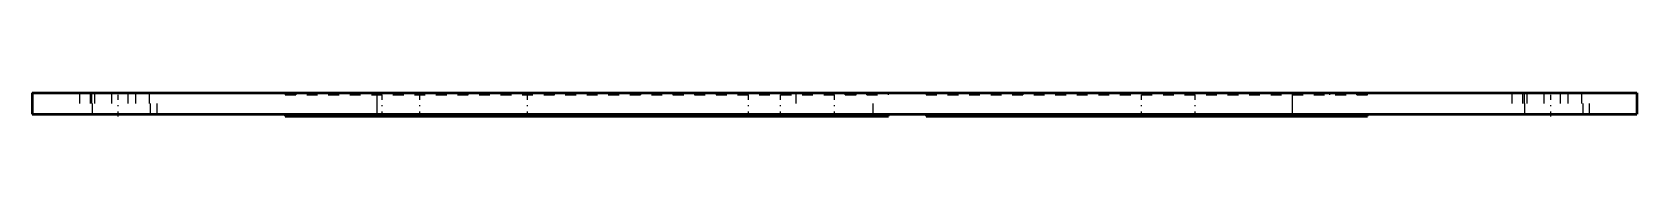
# Model space of a CAD drawing. Header units: millimetres. Extents: x -74 to 75, y 0 to 2.
import ezdxf

# ---------------------------------------------------------------- set-up
doc = ezdxf.new("R2010")
doc.units = ezdxf.units.MM
doc.linetypes.add('Center', pattern=[1.5, 0.45, -0.5, 0.05, -0.5])
doc.linetypes.add('Dashed', pattern=[2, 1, -1])
for name, color, linetype, lineweight in [('AM_0', 7, 'Continuous', 50), ('AM_4', 3, 'Continuous', 25), ('AM_7', 7, 'Center', 25), ('AM_9', 6, 'Dashed', 25)]:
    doc.layers.add(name, color=color, linetype=linetype, lineweight=lineweight)

msp = doc.modelspace()

# ---------------------------------------------------------------- linework, layer by layer
at = {"layer": 'AM_0'}
for p, q in [((-74.5, 2), (74.5, 2)), ((-74.5, 2), (-74.5, 0)), ((74.5, 2), (74.5, 0)), ((-74.5, 0), (74.5, 0)), ((-51, 0), (-51, -0.2)), ((-50, 0), (-50, -0.2)), ((-48.5, 0), (-48.5, -0.2)), ((-8.5, -0.2), (-8.5, 0)), ((2, -0.2), (2, 0)), ((3, -0.2), (3, 0)), ((5, -0.2), (5, 0)), ((8.5, 0), (8.5, -0.2)), ((48.5, -0.2), (48.5, 0)), ((49.5, -0.2), (49.5, 0)), ((-51, -0.2), (5, -0.2)), ((8.5, -0.2), (49.5, -0.2))]:
    msp.add_line(p, q, dxfattribs=at)
at = {"layer": 'AM_4'}
for p, q in [((-42.5, 2), (-42.5, 0)), ((42.5, 2), (42.5, 0))]:
    msp.add_line(p, q, dxfattribs=at)
at = {"layer": 'AM_7'}
for p, q in [((-66.5, -0.21), (-66.5, 2.1)), ((-42, -0.21), (-42, 2.1)), ((-38.5, -0.21), (-38.5, 2.1)), ((-28.5, -0.21), (-28.5, 2.1)), ((-8, -0.21), (-8, 2.1)), ((-5, -0.21), (-5, 2.1)), ((0, -0.21), (0, 2.1)), ((28.5, -0.21), (28.5, 2.1)), ((33.5, -0.21), (33.5, 2.1)), ((66.5, -0.21), (66.5, 2.1))]:
    msp.add_line(p, q, dxfattribs=at)
at = {"layer": 'AM_9'}
for p, q in [((-70.1, 2), (-70.1, 0)), ((-69.11, 2), (-69.11, 0)), ((-68.98, 2), (-68.98, 0)), ((-68.9, 0), (-68.9, 2)), ((-68.72, 2), (-68.72, 0)), ((-67.13, 2), (-67.13, 0)), ((-65.61, 2), (-65.61, 0)), ((-64.91, 2), (-64.91, 0)), ((-63.64, 2), (-63.64, 0)), ((-63.5, 0), (-63.5, 2)), ((-62.9, 0), (-62.9, 2)), ((-51, 2), (-51, 1.8)), ((-51, 1.8), (5, 1.8)), ((-50, 2), (-50, 1.8)), ((-48.5, 2), (-48.5, 1.8)), ((-34, 1.8), (-34, 2)), ((-26, 1.8), (-26, 2)), ((-18, 2), (-18, 1.8)), ((-15, 2), (-15, 1.8)), ((-13, 2), (-13, 1.8)), ((-11, 2), (-11, 1.8)), ((-8.5, 1.8), (-8.5, 2)), ((-3.6, 2), (-3.6, 0)), ((1, 1.8), (1, 2)), ((2, 1.8), (2, 2)), ((3, 1.8), (3, 2)), ((3.6, 0), (3.6, 2)), ((5, 1.8), (5, 2)), ((8.5, 2), (8.5, 1.8)), ((8.5, 1.8), (49.5, 1.8)), ((17.5, 2), (17.5, 1.8)), ((21, 2), (21, 1.8)), ((46, 1.8), (46, 2)), ((48.5, 1.8), (48.5, 2)), ((49.5, 1.8), (49.5, 2)), ((62.9, 2), (62.9, 0)), ((63.89, 2), (63.89, 0)), ((64.02, 2), (64.02, 0)), ((64.1, 0), (64.1, 2)), ((64.28, 2), (64.28, 0)), ((65.87, 2), (65.87, 0)), ((67.39, 2), (67.39, 0)), ((68.09, 2), (68.09, 0)), ((69.36, 2), (69.36, 0)), ((69.5, 0), (69.5, 2)), ((70.1, 0), (70.1, 2)), ((-34, -0.2), (-34, 0)), ((-26, -0.2), (-26, 0)), ((-18, 0), (-18, -0.2)), ((-15, 0), (-15, -0.2)), ((-13, 0), (-13, -0.2)), ((-11, 0), (-11, -0.2)), ((1, -0.2), (1, 0)), ((17.5, 0), (17.5, -0.2)), ((21, 0), (21, -0.2)), ((46, -0.2), (46, 0))]:
    msp.add_line(p, q, dxfattribs=at)

doc.saveas('drawing.dxf')
